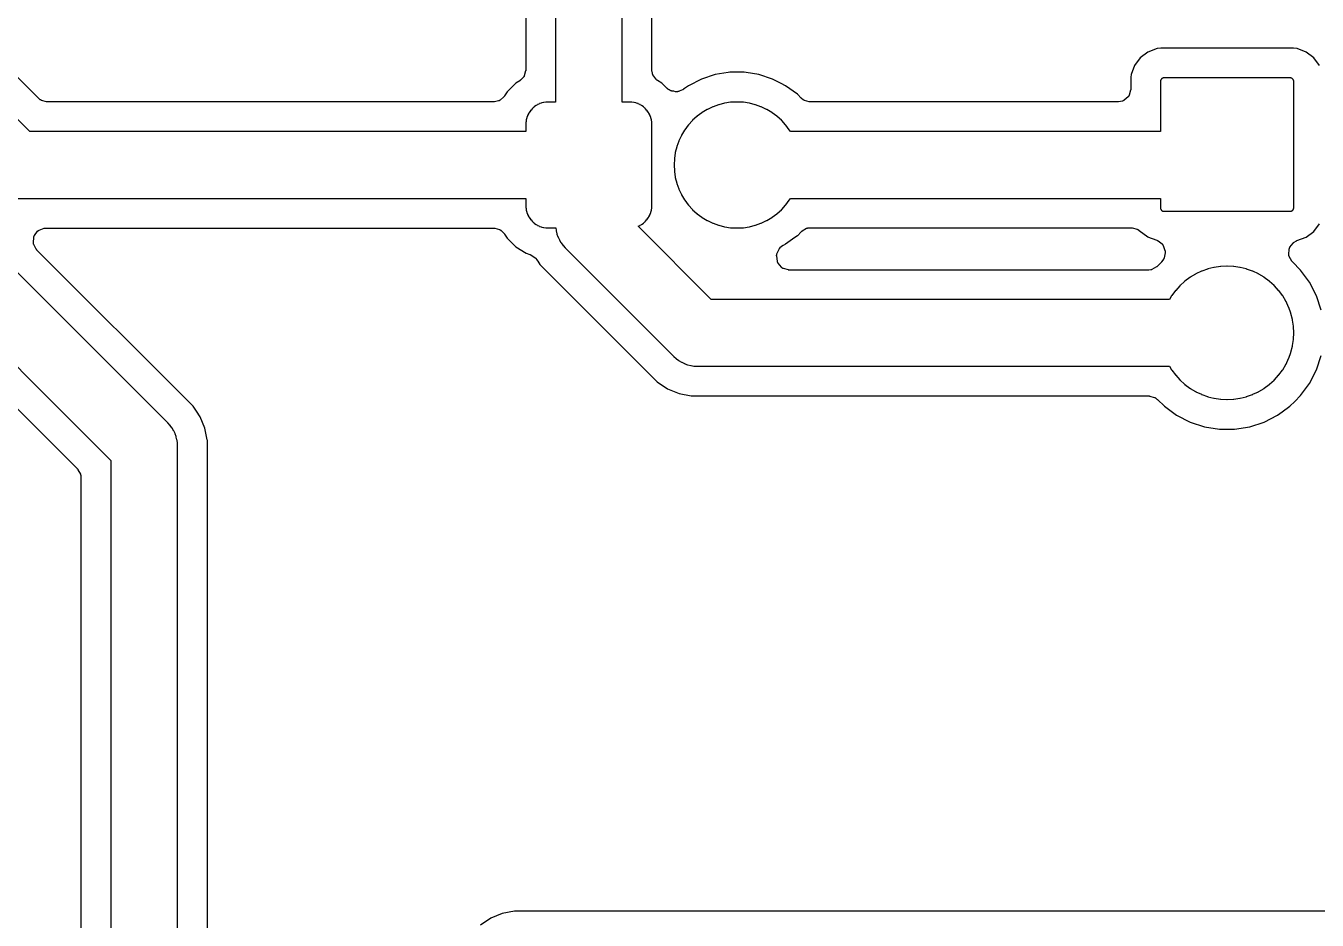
# Model space of a CAD drawing. Header units: metres. Extents: x 60.5 to 129.5, y -129.5 to -80.5.
# Drawn here: x 97.98 to 115.41, y -113.77 to -101.7 of the extents above; entities that cross this region are included whole.
import ezdxf

# ---------------------------------------------------------------- set-up
doc = ezdxf.new("R2010")
doc.units = ezdxf.units.M

msp = doc.modelspace()

# ---------------------------------------------------------------- linework, layer by layer
for points in [[(105.13, -94.42), (105.13, -102.73), (105.03, -102.73), (105.029, -102.73), (105.028, -102.73), (105.003, -102.731), (105.002, -102.731), (105.001, -102.731), (104.999, -102.732), (104.998, -102.732), (104.974, -102.735), (104.973, -102.736), (104.971, -102.736), (104.97, -102.736), (104.969, -102.736), (104.945, -102.742), (104.944, -102.743), (104.943, -102.743), (104.942, -102.743), (104.941, -102.744), (104.917, -102.752), (104.916, -102.752), (104.915, -102.753), (104.914, -102.753), (104.913, -102.754), (104.891, -102.764), (104.89, -102.765), (104.889, -102.765), (104.888, -102.766), (104.886, -102.767), (104.865, -102.779), (104.864, -102.78), (104.863, -102.781), (104.862, -102.781), (104.861, -102.782), (104.842, -102.797), (104.841, -102.797), (104.84, -102.798), (104.839, -102.799), (104.838, -102.8), (104.82, -102.816), (104.819, -102.817), (104.818, -102.818), (104.817, -102.819), (104.816, -102.82), (104.8, -102.838), (104.799, -102.839), (104.798, -102.84), (104.797, -102.841), (104.797, -102.842), (104.782, -102.861), (104.781, -102.862), (104.781, -102.863), (104.78, -102.864), (104.779, -102.865), (104.767, -102.886), (104.766, -102.888), (104.765, -102.889), (104.765, -102.89), (104.764, -102.891), (104.754, -102.913), (104.753, -102.914), (104.753, -102.915), (104.752, -102.916), (104.752, -102.917), (104.744, -102.941), (104.743, -102.942), (104.743, -102.943), (104.743, -102.944), (104.742, -102.945), (104.736, -102.969), (104.736, -102.97), (104.736, -102.971), (104.736, -102.973), (104.735, -102.974), (104.732, -102.998), (104.732, -102.999), (104.731, -103.001), (104.731, -103.002), (104.731, -103.003), (104.73, -103.028), (104.73, -103.029), (104.73, -103.03), (104.73, -103.13), (98.036, -103.13), (96.3, -101.394)], [(104.729, -94.336), (104.729, -102.295), (104.729, -102.296), (104.729, -102.298), (104.729, -102.299), (104.729, -102.3), (104.729, -102.301), (104.729, -102.302), (104.729, -102.303), (104.729, -102.305), (104.728, -102.306), (104.728, -102.307), (104.728, -102.308), (104.727, -102.309), (104.708, -102.376), (104.707, -102.377), (104.707, -102.379), (104.707, -102.38), (104.706, -102.381), (104.706, -102.382), (104.705, -102.383), (104.705, -102.384), (104.704, -102.385), (104.704, -102.386), (104.703, -102.387), (104.702, -102.388), (104.702, -102.389), (104.701, -102.391), (104.7, -102.391), (104.7, -102.392), (104.699, -102.393), (104.698, -102.394), (104.697, -102.395), (104.697, -102.396), (104.696, -102.397), (104.695, -102.398), (104.656, -102.436), (104.655, -102.437), (104.654, -102.438), (104.653, -102.439), (104.652, -102.44), (104.651, -102.44), (104.65, -102.441), (104.649, -102.442), (104.648, -102.443), (104.647, -102.443), (104.593, -102.477), (104.477, -102.593), (104.443, -102.647), (104.443, -102.648), (104.442, -102.649), (104.441, -102.65), (104.441, -102.651), (104.44, -102.652), (104.439, -102.653), (104.438, -102.654), (104.438, -102.654), (104.437, -102.655), (104.436, -102.656), (104.435, -102.657), (104.434, -102.658), (104.382, -102.704), (104.381, -102.705), (104.38, -102.706), (104.379, -102.707), (104.378, -102.708), (104.377, -102.708), (104.376, -102.709), (104.375, -102.71), (104.374, -102.71), (104.373, -102.711), (104.372, -102.711), (104.371, -102.712), (104.37, -102.713), (104.369, -102.713), (104.368, -102.714), (104.367, -102.714), (104.366, -102.714), (104.365, -102.715), (104.363, -102.715), (104.362, -102.715), (104.361, -102.716), (104.36, -102.716), (104.306, -102.728), (104.305, -102.729), (104.304, -102.729), (104.303, -102.729), (104.301, -102.729), (104.3, -102.729), (104.299, -102.729), (104.298, -102.729), (104.296, -102.729), (104.295, -102.729), (98.274, -102.729), (98.273, -102.729), (98.272, -102.729), (98.271, -102.729), (98.27, -102.729), (98.268, -102.729), (98.267, -102.729), (98.266, -102.729), (98.265, -102.729), (98.264, -102.728), (98.263, -102.728), (98.261, -102.728), (98.26, -102.727), (98.193, -102.708), (98.192, -102.707), (98.191, -102.707), (98.19, -102.707), (98.189, -102.706), (98.187, -102.706), (98.186, -102.705), (98.185, -102.705), (98.184, -102.704), (98.183, -102.704), (98.182, -102.703), (98.181, -102.702), (98.18, -102.702), (98.179, -102.701), (98.178, -102.7), (98.177, -102.7), (98.176, -102.699), (98.155, -102.682), (98.154, -102.681), (98.153, -102.68), (98.152, -102.679), (98.151, -102.679), (96.751, -101.279)], [(97.85, -104.03), (104.73, -104.03), (104.73, -104.13), (104.73, -104.131), (104.73, -104.132), (104.731, -104.157), (104.731, -104.158), (104.731, -104.159), (104.732, -104.161), (104.732, -104.162), (104.735, -104.186), (104.736, -104.187), (104.736, -104.189), (104.736, -104.19), (104.736, -104.191), (104.742, -104.215), (104.743, -104.216), (104.743, -104.217), (104.743, -104.218), (104.744, -104.219), (104.752, -104.243), (104.752, -104.244), (104.753, -104.245), (104.753, -104.246), (104.754, -104.247), (104.764, -104.269), (104.765, -104.27), (104.765, -104.271), (104.766, -104.272), (104.767, -104.274), (104.779, -104.295), (104.78, -104.296), (104.781, -104.297), (104.781, -104.298), (104.782, -104.299), (104.797, -104.318), (104.797, -104.319), (104.798, -104.32), (104.799, -104.321), (104.8, -104.322), (104.816, -104.34), (104.817, -104.341), (104.818, -104.342), (104.819, -104.343), (104.82, -104.344), (104.838, -104.36), (104.839, -104.361), (104.84, -104.362), (104.841, -104.363), (104.842, -104.363), (104.861, -104.378), (104.862, -104.379), (104.863, -104.379), (104.864, -104.38), (104.865, -104.381), (104.886, -104.393), (104.888, -104.394), (104.889, -104.395), (104.89, -104.395), (104.891, -104.396), (104.913, -104.406), (104.914, -104.407), (104.915, -104.407), (104.916, -104.408), (104.917, -104.408), (104.941, -104.416), (104.942, -104.417), (104.943, -104.417), (104.944, -104.417), (104.945, -104.418), (104.969, -104.424), (104.97, -104.424), (104.971, -104.424), (104.973, -104.424), (104.974, -104.425), (104.998, -104.428), (104.999, -104.428), (105.001, -104.429), (105.002, -104.429), (105.003, -104.429), (105.028, -104.43), (105.029, -104.43), (105.03, -104.43), (105.133, -104.43), (105.138, -104.465), (105.138, -104.467), (105.138, -104.468), (105.139, -104.469), (105.139, -104.47), (105.149, -104.508), (105.149, -104.51), (105.149, -104.511), (105.15, -104.512), (105.15, -104.513), (105.163, -104.55), (105.164, -104.551), (105.164, -104.552), (105.165, -104.553), (105.165, -104.555), (105.182, -104.59), (105.182, -104.591), (105.183, -104.592), (105.184, -104.593), (105.184, -104.594), (105.204, -104.628), (105.205, -104.629), (105.206, -104.63), (105.206, -104.631), (105.207, -104.632), (105.23, -104.664), (105.231, -104.665), (105.232, -104.666), (105.233, -104.667), (105.234, -104.667), (105.26, -104.697), (105.261, -104.697), (105.262, -104.698), (106.727, -106.163), (106.728, -106.164), (106.728, -106.165), (106.758, -106.191), (106.758, -106.192), (106.759, -106.193), (106.76, -106.194), (106.761, -106.195), (106.793, -106.218), (106.794, -106.219), (106.795, -106.219), (106.796, -106.22), (106.797, -106.221), (106.831, -106.241), (106.832, -106.241), (106.833, -106.242), (106.834, -106.243), (106.835, -106.243), (106.87, -106.26), (106.872, -106.26), (106.873, -106.261), (106.874, -106.261), (106.875, -106.262), (106.912, -106.275), (106.913, -106.275), (106.914, -106.276), (106.915, -106.276), (106.917, -106.276), (106.955, -106.286), (106.956, -106.286), (106.957, -106.287), (106.958, -106.287), (106.96, -106.287), (106.998, -106.293), (107, -106.293), (107.001, -106.293), (107.002, -106.293), (107.003, -106.293), (107.043, -106.295), (107.044, -106.295), (107.045, -106.295), (113.417, -106.295), (113.445, -106.343), (113.446, -106.344), (113.447, -106.345), (113.447, -106.346), (113.448, -106.347), (113.498, -106.414), (113.499, -106.415), (113.499, -106.416), (113.5, -106.417), (113.501, -106.418), (113.557, -106.48), (113.558, -106.481), (113.559, -106.481), (113.559, -106.482), (113.56, -106.483), (113.622, -106.539), (113.623, -106.54), (113.624, -106.541), (113.625, -106.541), (113.626, -106.542), (113.693, -106.592), (113.694, -106.593), (113.695, -106.593), (113.696, -106.594), (113.697, -106.595), (113.769, -106.638), (113.77, -106.638), (113.771, -106.639), (113.772, -106.639), (113.773, -106.64), (113.848, -106.675), (113.849, -106.676), (113.851, -106.676), (113.852, -106.677), (113.853, -106.677), (113.931, -106.705), (113.933, -106.706), (113.934, -106.706), (113.935, -106.707), (113.936, -106.707), (114.017, -106.727), (114.018, -106.727), (114.019, -106.728), (114.021, -106.728), (114.022, -106.728), (114.104, -106.74), (114.106, -106.741), (114.107, -106.741), (114.108, -106.741), (114.109, -106.741), (114.193, -106.745), (114.194, -106.745), (114.195, -106.745), (114.196, -106.745), (114.197, -106.745), (114.281, -106.741), (114.282, -106.741), (114.283, -106.741), (114.284, -106.741), (114.286, -106.74), (114.368, -106.728), (114.369, -106.728), (114.371, -106.728), (114.372, -106.727), (114.373, -106.727), (114.454, -106.707), (114.455, -106.707), (114.456, -106.706), (114.457, -106.706), (114.459, -106.705), (114.537, -106.677), (114.538, -106.677), (114.539, -106.676), (114.541, -106.676), (114.542, -106.675), (114.617, -106.64), (114.618, -106.639), (114.619, -106.639), (114.62, -106.638), (114.621, -106.638), (114.693, -106.595), (114.694, -106.594), (114.695, -106.593), (114.696, -106.593), (114.697, -106.592), (114.764, -106.542), (114.765, -106.541), (114.766, -106.541), (114.767, -106.54), (114.768, -106.539), (114.83, -106.483), (114.831, -106.482), (114.831, -106.481), (114.832, -106.481), (114.833, -106.48), (114.889, -106.418), (114.89, -106.417), (114.891, -106.416), (114.891, -106.415), (114.892, -106.414), (114.942, -106.347), (114.943, -106.346), (114.943, -106.345), (114.944, -106.344), (114.945, -106.343), (114.988, -106.271), (114.988, -106.27), (114.989, -106.269), (114.989, -106.268), (114.99, -106.267), (115.025, -106.192), (115.026, -106.191), (115.026, -106.189), (115.027, -106.188), (115.027, -106.187), (115.055, -106.109), (115.056, -106.107), (115.056, -106.106), (115.057, -106.105), (115.057, -106.104), (115.077, -106.023), (115.077, -106.022), (115.078, -106.021), (115.078, -106.019), (115.078, -106.018), (115.09, -105.936), (115.091, -105.934), (115.091, -105.933), (115.091, -105.932), (115.091, -105.931), (115.095, -105.847), (115.095, -105.846), (115.095, -105.845), (115.095, -105.844), (115.095, -105.843), (115.091, -105.759), (115.091, -105.758), (115.091, -105.757), (115.091, -105.756), (115.09, -105.754), (115.078, -105.672), (115.078, -105.671), (115.078, -105.669), (115.077, -105.668), (115.077, -105.667), (115.057, -105.586), (115.057, -105.585), (115.056, -105.584), (115.056, -105.583), (115.055, -105.581), (115.027, -105.503), (115.027, -105.502), (115.026, -105.501), (115.026, -105.499), (115.025, -105.498), (114.99, -105.423), (114.989, -105.422), (114.989, -105.421), (114.988, -105.42), (114.988, -105.419), (114.945, -105.347), (114.944, -105.346), (114.943, -105.345), (114.943, -105.344), (114.942, -105.343), (114.892, -105.276), (114.891, -105.275), (114.891, -105.274), (114.89, -105.273), (114.889, -105.272), (114.833, -105.21), (114.832, -105.209), (114.831, -105.209), (114.831, -105.208), (114.83, -105.207), (114.768, -105.151), (114.767, -105.15), (114.766, -105.149), (114.765, -105.149), (114.764, -105.148), (114.697, -105.098), (114.696, -105.097), (114.695, -105.097), (114.694, -105.096), (114.693, -105.095), (114.621, -105.052), (114.62, -105.052), (114.619, -105.051), (114.618, -105.051), (114.617, -105.05), (114.542, -105.015), (114.541, -105.014), (114.539, -105.014), (114.538, -105.013), (114.537, -105.013), (114.459, -104.985), (114.457, -104.984), (114.456, -104.984), (114.455, -104.983), (114.454, -104.983), (114.373, -104.963), (114.372, -104.963), (114.371, -104.962), (114.369, -104.962), (114.368, -104.962), (114.286, -104.95), (114.284, -104.949), (114.283, -104.949), (114.282, -104.949), (114.281, -104.949), (114.197, -104.945), (114.196, -104.945), (114.195, -104.945), (114.194, -104.945), (114.193, -104.945), (114.109, -104.949), (114.108, -104.949), (114.107, -104.949), (114.106, -104.949), (114.104, -104.95), (114.022, -104.962), (114.021, -104.962), (114.019, -104.962), (114.018, -104.963), (114.017, -104.963), (113.936, -104.983), (113.935, -104.983), (113.934, -104.984), (113.933, -104.984), (113.931, -104.985), (113.853, -105.013), (113.852, -105.013), (113.851, -105.014), (113.849, -105.014), (113.848, -105.015), (113.773, -105.05), (113.772, -105.051), (113.771, -105.051), (113.77, -105.052), (113.769, -105.052), (113.697, -105.095), (113.696, -105.096), (113.695, -105.097), (113.694, -105.097), (113.693, -105.098), (113.626, -105.148), (113.625, -105.149), (113.624, -105.149), (113.623, -105.15), (113.622, -105.151), (113.56, -105.207), (113.559, -105.208), (113.559, -105.209), (113.558, -105.209), (113.557, -105.21), (113.501, -105.272), (113.5, -105.273), (113.499, -105.274), (113.499, -105.275), (113.498, -105.276), (113.448, -105.343), (113.447, -105.344), (113.447, -105.345), (113.446, -105.346), (113.445, -105.347), (113.417, -105.395), (107.231, -105.395), (106.244, -104.407), (106.245, -104.407), (106.246, -104.407), (106.247, -104.406), (106.269, -104.396), (106.27, -104.395), (106.271, -104.395), (106.272, -104.394), (106.274, -104.393), (106.295, -104.381), (106.296, -104.38), (106.297, -104.379), (106.298, -104.379), (106.299, -104.378), (106.318, -104.363), (106.319, -104.363), (106.32, -104.362), (106.321, -104.361), (106.322, -104.36), (106.34, -104.344), (106.341, -104.343), (106.342, -104.342), (106.343, -104.341), (106.344, -104.34), (106.36, -104.322), (106.361, -104.321), (106.362, -104.32), (106.363, -104.319), (106.363, -104.318), (106.378, -104.299), (106.379, -104.298), (106.379, -104.297), (106.38, -104.296), (106.381, -104.295), (106.393, -104.274), (106.394, -104.272), (106.395, -104.271), (106.395, -104.27), (106.396, -104.269), (106.406, -104.247), (106.407, -104.246), (106.407, -104.245), (106.408, -104.244), (106.408, -104.243), (106.416, -104.219), (106.417, -104.218), (106.417, -104.217), (106.417, -104.216), (106.418, -104.215), (106.424, -104.191), (106.424, -104.19), (106.424, -104.189), (106.424, -104.187), (106.425, -104.186), (106.428, -104.162), (106.428, -104.161), (106.429, -104.159), (106.429, -104.158), (106.429, -104.157), (106.43, -104.132), (106.43, -104.131), (106.43, -104.13), (106.43, -103.03), (106.43, -103.029), (106.43, -103.028), (106.429, -103.003), (106.429, -103.002), (106.429, -103.001), (106.428, -102.999), (106.428, -102.998), (106.425, -102.974), (106.424, -102.973), (106.424, -102.971), (106.424, -102.97), (106.424, -102.969), (106.418, -102.945), (106.417, -102.944), (106.417, -102.943), (106.417, -102.942), (106.416, -102.941), (106.408, -102.917), (106.408, -102.916), (106.407, -102.915), (106.407, -102.914), (106.406, -102.913), (106.396, -102.891), (106.395, -102.89), (106.395, -102.889), (106.394, -102.888), (106.393, -102.886), (106.381, -102.865), (106.38, -102.864), (106.379, -102.863), (106.379, -102.862), (106.378, -102.861), (106.363, -102.842), (106.363, -102.841), (106.362, -102.84), (106.361, -102.839), (106.36, -102.838), (106.344, -102.82), (106.343, -102.819), (106.342, -102.818), (106.341, -102.817), (106.34, -102.816), (106.322, -102.8), (106.321, -102.799), (106.32, -102.798), (106.319, -102.797), (106.318, -102.797), (106.299, -102.782), (106.298, -102.781), (106.297, -102.781), (106.296, -102.78), (106.295, -102.779), (106.274, -102.767), (106.272, -102.766), (106.271, -102.765), (106.27, -102.765), (106.269, -102.764), (106.247, -102.754), (106.246, -102.753), (106.245, -102.753), (106.244, -102.752), (106.243, -102.752), (106.219, -102.744), (106.218, -102.743), (106.217, -102.743), (106.216, -102.743), (106.215, -102.742), (106.191, -102.736), (106.19, -102.736), (106.189, -102.736), (106.187, -102.736), (106.186, -102.735), (106.162, -102.732), (106.161, -102.732), (106.159, -102.731), (106.158, -102.731), (106.157, -102.731), (106.132, -102.73), (106.131, -102.73), (106.13, -102.73), (106.03, -102.73), (106.03, -94.606)], [(115.444, -102.237), (115.367, -102.133), (115.263, -102.056), (115.141, -102.01), (115.09, -102.005), (113.3, -102.005), (113.249, -102.01), (113.127, -102.056), (113.023, -102.133), (112.946, -102.237), (112.9, -102.359), (112.896, -102.397), (112.894, -102.41), (112.894, -102.556), (112.894, -102.557), (112.894, -102.558), (112.894, -102.559), (112.894, -102.56), (112.894, -102.561), (112.894, -102.563), (112.894, -102.564), (112.894, -102.565), (112.893, -102.566), (112.893, -102.567), (112.893, -102.568), (112.892, -102.57), (112.873, -102.637), (112.872, -102.638), (112.872, -102.639), (112.872, -102.64), (112.871, -102.641), (112.871, -102.642), (112.87, -102.644), (112.87, -102.645), (112.869, -102.646), (112.868, -102.647), (112.868, -102.648), (112.867, -102.649), (112.867, -102.65), (112.866, -102.651), (112.865, -102.652), (112.864, -102.653), (112.864, -102.654), (112.863, -102.655), (112.862, -102.656), (112.861, -102.657), (112.86, -102.658), (112.859, -102.659), (112.858, -102.66), (112.858, -102.66), (112.805, -102.706), (112.804, -102.707), (112.803, -102.708), (112.802, -102.708), (112.801, -102.709), (112.8, -102.71), (112.799, -102.711), (112.798, -102.711), (112.797, -102.712), (112.796, -102.712), (112.794, -102.713), (112.793, -102.714), (112.792, -102.714), (112.791, -102.715), (112.79, -102.715), (112.789, -102.715), (112.787, -102.716), (112.786, -102.716), (112.785, -102.717), (112.784, -102.717), (112.783, -102.717), (112.731, -102.728), (112.73, -102.729), (112.729, -102.729), (112.728, -102.729), (112.726, -102.729), (112.725, -102.729), (112.724, -102.729), (112.723, -102.729), (112.722, -102.729), (112.72, -102.729), (108.57, -102.729), (108.569, -102.729), (108.568, -102.729), (108.566, -102.729), (108.565, -102.729), (108.564, -102.729), (108.563, -102.729), (108.562, -102.729), (108.561, -102.729), (108.559, -102.728), (108.558, -102.728), (108.557, -102.728), (108.556, -102.727), (108.489, -102.708), (108.488, -102.707), (108.487, -102.707), (108.485, -102.707), (108.484, -102.706), (108.483, -102.706), (108.482, -102.705), (108.481, -102.705), (108.48, -102.704), (108.479, -102.704), (108.478, -102.703), (108.477, -102.702), (108.476, -102.702), (108.475, -102.701), (108.474, -102.7), (108.473, -102.7), (108.472, -102.699), (108.451, -102.682), (108.45, -102.681), (108.449, -102.68), (108.448, -102.679), (108.447, -102.679), (108.395, -102.626), (108.235, -102.51), (108.175, -102.48), (108.06, -102.421), (107.873, -102.36), (107.702, -102.333), (107.678, -102.329), (107.482, -102.329), (107.461, -102.333), (107.287, -102.36), (107.1, -102.421), (106.925, -102.51), (106.857, -102.559), (106.857, -102.56), (106.856, -102.561), (106.855, -102.561), (106.853, -102.562), (106.852, -102.562), (106.851, -102.563), (106.85, -102.564), (106.849, -102.564), (106.848, -102.565), (106.847, -102.565), (106.846, -102.565), (106.845, -102.566), (106.821, -102.574), (106.798, -102.586), (106.797, -102.586), (106.796, -102.587), (106.795, -102.587), (106.794, -102.587), (106.793, -102.588), (106.791, -102.588), (106.79, -102.589), (106.789, -102.589), (106.788, -102.589), (106.787, -102.59), (106.785, -102.59), (106.784, -102.59), (106.783, -102.59), (106.782, -102.59), (106.781, -102.59), (106.779, -102.591), (106.778, -102.591), (106.777, -102.591), (106.776, -102.591), (106.775, -102.591), (106.774, -102.591), (106.773, -102.591), (106.772, -102.591), (106.771, -102.592), (106.769, -102.592), (106.768, -102.592), (106.767, -102.592), (106.766, -102.592), (106.765, -102.592), (106.763, -102.592), (106.762, -102.592), (106.761, -102.592), (106.76, -102.592), (106.758, -102.592), (106.757, -102.592), (106.756, -102.592), (106.755, -102.592), (106.753, -102.591), (106.752, -102.591), (106.751, -102.591), (106.726, -102.585), (106.701, -102.582), (106.7, -102.582), (106.699, -102.582), (106.697, -102.582), (106.696, -102.582), (106.695, -102.581), (106.694, -102.581), (106.693, -102.581), (106.691, -102.58), (106.69, -102.58), (106.689, -102.579), (106.688, -102.579), (106.687, -102.578), (106.686, -102.578), (106.684, -102.577), (106.683, -102.577), (106.682, -102.576), (106.681, -102.576), (106.68, -102.575), (106.679, -102.574), (106.679, -102.574), (106.678, -102.574), (106.677, -102.573), (106.676, -102.573), (106.675, -102.572), (106.674, -102.572), (106.672, -102.571), (106.671, -102.571), (106.67, -102.57), (106.669, -102.57), (106.668, -102.569), (106.667, -102.568), (106.666, -102.568), (106.648, -102.556), (106.647, -102.555), (106.646, -102.554), (106.645, -102.553), (106.64, -102.549), (106.639, -102.548), (106.638, -102.548), (106.637, -102.547), (106.637, -102.546), (106.567, -102.477), (106.506, -102.439), (106.505, -102.438), (106.504, -102.438), (106.503, -102.437), (106.502, -102.436), (106.501, -102.435), (106.494, -102.43), (106.493, -102.429), (106.493, -102.428), (106.492, -102.428), (106.491, -102.427), (106.49, -102.426), (106.489, -102.425), (106.488, -102.424), (106.488, -102.423), (106.487, -102.422), (106.486, -102.421), (106.485, -102.42), (106.485, -102.419), (106.471, -102.4), (106.456, -102.382), (106.455, -102.381), (106.454, -102.38), (106.453, -102.379), (106.452, -102.378), (106.452, -102.377), (106.451, -102.376), (106.45, -102.375), (106.45, -102.374), (106.449, -102.373), (106.449, -102.372), (106.448, -102.371), (106.447, -102.37), (106.447, -102.369), (106.446, -102.368), (106.446, -102.367), (106.446, -102.366), (106.445, -102.365), (106.445, -102.363), (106.445, -102.362), (106.444, -102.361), (106.444, -102.36), (106.444, -102.359), (106.443, -102.359), (106.443, -102.357), (106.442, -102.356), (106.442, -102.355), (106.441, -102.354), (106.441, -102.353), (106.44, -102.352), (106.44, -102.351), (106.439, -102.35), (106.439, -102.348), (106.438, -102.347), (106.438, -102.346), (106.438, -102.345), (106.438, -102.344), (106.437, -102.342), (106.437, -102.341), (106.437, -102.34), (106.437, -102.339), (106.437, -102.337), (106.437, -102.336), (106.437, -102.335), (106.436, -102.327), (106.432, -102.306), (106.431, -102.305), (106.431, -102.304), (106.431, -102.303), (106.431, -102.301), (106.431, -102.3), (106.431, -102.299), (106.431, -102.298), (106.431, -102.296), (106.431, -102.295), (106.431, -94.844)], [(100.03, -116.981), (100.03, -107.38), (100.03, -107.378), (100.03, -107.377), (100.028, -107.338), (100.028, -107.337), (100.028, -107.335), (100.028, -107.334), (100.028, -107.333), (100.022, -107.294), (100.022, -107.293), (100.022, -107.292), (100.021, -107.29), (100.021, -107.289), (100.011, -107.251), (100.011, -107.25), (100.011, -107.249), (100.01, -107.248), (100.01, -107.246), (99.997, -107.21), (99.996, -107.208), (99.996, -107.207), (99.995, -107.206), (99.995, -107.205), (99.978, -107.169), (99.978, -107.168), (99.977, -107.167), (99.976, -107.166), (99.976, -107.165), (99.956, -107.131), (99.955, -107.13), (99.954, -107.129), (99.954, -107.128), (99.953, -107.127), (99.93, -107.096), (99.929, -107.095), (99.928, -107.094), (99.927, -107.093), (99.926, -107.092), (99.9, -107.063), (99.899, -107.062), (99.898, -107.061), (95.03, -102.193)], [(108.3, -104.03), (113.295, -104.03), (113.295, -104.155), (113.295, -104.156), (113.295, -104.157), (113.295, -104.159), (113.295, -104.16), (113.295, -104.161), (113.296, -104.162), (113.296, -104.164), (113.296, -104.165), (113.296, -104.166), (113.296, -104.167), (113.297, -104.168), (113.297, -104.17), (113.298, -104.171), (113.298, -104.172), (113.298, -104.173), (113.299, -104.174), (113.299, -104.175), (113.3, -104.176), (113.3, -104.177), (113.301, -104.179), (113.301, -104.18), (113.302, -104.181), (113.303, -104.182), (113.303, -104.183), (113.304, -104.184), (113.305, -104.185), (113.306, -104.186), (113.306, -104.187), (113.307, -104.188), (113.308, -104.189), (113.309, -104.189), (113.31, -104.19), (113.311, -104.191), (113.311, -104.192), (113.312, -104.193), (113.313, -104.194), (113.314, -104.194), (113.315, -104.195), (113.316, -104.196), (113.317, -104.197), (113.318, -104.197), (113.319, -104.198), (113.32, -104.199), (113.321, -104.199), (113.323, -104.2), (113.324, -104.2), (113.325, -104.201), (113.326, -104.201), (113.327, -104.202), (113.328, -104.202), (113.329, -104.202), (113.33, -104.203), (113.332, -104.203), (113.333, -104.204), (113.334, -104.204), (113.335, -104.204), (113.336, -104.204), (113.338, -104.204), (113.339, -104.205), (113.34, -104.205), (113.341, -104.205), (113.343, -104.205), (113.344, -104.205), (113.345, -104.205), (115.045, -104.205), (115.046, -104.205), (115.047, -104.205), (115.049, -104.205), (115.05, -104.205), (115.051, -104.205), (115.052, -104.204), (115.054, -104.204), (115.055, -104.204), (115.056, -104.204), (115.057, -104.204), (115.058, -104.203), (115.06, -104.203), (115.061, -104.202), (115.062, -104.202), (115.063, -104.202), (115.064, -104.201), (115.065, -104.201), (115.066, -104.2), (115.067, -104.2), (115.069, -104.199), (115.07, -104.199), (115.071, -104.198), (115.072, -104.197), (115.073, -104.197), (115.074, -104.196), (115.075, -104.195), (115.076, -104.194), (115.077, -104.194), (115.078, -104.193), (115.079, -104.192), (115.079, -104.191), (115.08, -104.19), (115.081, -104.189), (115.082, -104.189), (115.083, -104.188), (115.084, -104.187), (115.084, -104.186), (115.085, -104.185), (115.086, -104.184), (115.087, -104.183), (115.087, -104.182), (115.088, -104.181), (115.089, -104.18), (115.089, -104.179), (115.09, -104.177), (115.09, -104.176), (115.091, -104.175), (115.091, -104.174), (115.092, -104.173), (115.092, -104.172), (115.092, -104.171), (115.093, -104.17), (115.093, -104.168), (115.094, -104.167), (115.094, -104.166), (115.094, -104.165), (115.094, -104.164), (115.094, -104.162), (115.095, -104.161), (115.095, -104.16), (115.095, -104.159), (115.095, -104.157), (115.095, -104.156), (115.095, -104.155), (115.095, -102.455), (115.095, -102.454), (115.095, -102.453), (115.095, -102.451), (115.095, -102.45), (115.095, -102.449), (115.094, -102.448), (115.094, -102.446), (115.094, -102.445), (115.094, -102.444), (115.094, -102.443), (115.093, -102.442), (115.093, -102.44), (115.092, -102.439), (115.092, -102.438), (115.092, -102.437), (115.091, -102.436), (115.091, -102.435), (115.09, -102.434), (115.09, -102.433), (115.089, -102.431), (115.089, -102.43), (115.088, -102.429), (115.087, -102.428), (115.087, -102.427), (115.086, -102.426), (115.085, -102.425), (115.084, -102.424), (115.084, -102.423), (115.083, -102.422), (115.082, -102.421), (115.081, -102.421), (115.08, -102.42), (115.079, -102.419), (115.079, -102.418), (115.078, -102.417), (115.077, -102.416), (115.076, -102.416), (115.075, -102.415), (115.074, -102.414), (115.073, -102.413), (115.072, -102.413), (115.071, -102.412), (115.07, -102.411), (115.069, -102.411), (115.067, -102.41), (115.066, -102.41), (115.065, -102.409), (115.064, -102.409), (115.063, -102.408), (115.062, -102.408), (115.061, -102.408), (115.06, -102.407), (115.058, -102.407), (115.057, -102.406), (115.056, -102.406), (115.055, -102.406), (115.054, -102.406), (115.052, -102.406), (115.051, -102.405), (115.05, -102.405), (115.049, -102.405), (115.047, -102.405), (115.046, -102.405), (115.045, -102.405), (113.345, -102.405), (113.344, -102.405), (113.343, -102.405), (113.341, -102.405), (113.34, -102.405), (113.339, -102.405), (113.338, -102.406), (113.336, -102.406), (113.335, -102.406), (113.334, -102.406), (113.333, -102.406), (113.332, -102.407), (113.33, -102.407), (113.329, -102.408), (113.328, -102.408), (113.327, -102.408), (113.326, -102.409), (113.325, -102.409), (113.324, -102.41), (113.323, -102.41), (113.321, -102.411), (113.32, -102.411), (113.319, -102.412), (113.318, -102.413), (113.317, -102.413), (113.316, -102.414), (113.315, -102.415), (113.314, -102.416), (113.313, -102.416), (113.312, -102.417), (113.311, -102.418), (113.311, -102.419), (113.31, -102.42), (113.309, -102.421), (113.308, -102.421), (113.307, -102.422), (113.306, -102.423), (113.306, -102.424), (113.305, -102.425), (113.304, -102.426), (113.303, -102.427), (113.303, -102.428), (113.302, -102.429), (113.301, -102.43), (113.301, -102.431), (113.3, -102.433), (113.3, -102.434), (113.299, -102.435), (113.299, -102.436), (113.298, -102.437), (113.298, -102.438), (113.298, -102.439), (113.297, -102.44), (113.297, -102.442), (113.296, -102.443), (113.296, -102.444), (113.296, -102.445), (113.296, -102.446), (113.296, -102.448), (113.295, -102.449), (113.295, -102.45), (113.295, -102.451), (113.295, -102.453), (113.295, -102.454), (113.295, -102.455), (113.295, -103.13), (108.3, -103.13), (108.288, -103.11), (108.287, -103.109), (108.287, -103.108), (108.286, -103.107), (108.285, -103.106), (108.239, -103.043), (108.238, -103.042), (108.237, -103.041), (108.236, -103.04), (108.235, -103.039), (108.183, -102.981), (108.182, -102.98), (108.181, -102.979), (108.18, -102.978), (108.179, -102.977), (108.121, -102.925), (108.12, -102.924), (108.119, -102.923), (108.118, -102.922), (108.117, -102.921), (108.054, -102.875), (108.053, -102.874), (108.052, -102.873), (108.051, -102.873), (108.05, -102.872), (107.983, -102.832), (107.982, -102.831), (107.981, -102.83), (107.98, -102.83), (107.978, -102.829), (107.908, -102.796), (107.906, -102.795), (107.905, -102.795), (107.904, -102.794), (107.903, -102.794), (107.829, -102.767), (107.828, -102.767), (107.827, -102.767), (107.826, -102.766), (107.824, -102.766), (107.748, -102.747), (107.747, -102.747), (107.746, -102.746), (107.745, -102.746), (107.743, -102.746), (107.666, -102.734), (107.665, -102.734), (107.663, -102.734), (107.662, -102.734), (107.661, -102.734), (107.582, -102.73), (107.581, -102.73), (107.58, -102.73), (107.579, -102.73), (107.578, -102.73), (107.499, -102.734), (107.498, -102.734), (107.497, -102.734), (107.495, -102.734), (107.494, -102.734), (107.417, -102.746), (107.415, -102.746), (107.414, -102.746), (107.413, -102.747), (107.412, -102.747), (107.336, -102.766), (107.334, -102.766), (107.333, -102.767), (107.332, -102.767), (107.331, -102.767), (107.257, -102.794), (107.256, -102.794), (107.255, -102.795), (107.254, -102.795), (107.252, -102.796), (107.182, -102.829), (107.18, -102.83), (107.179, -102.83), (107.178, -102.831), (107.177, -102.832), (107.11, -102.872), (107.109, -102.873), (107.108, -102.873), (107.107, -102.874), (107.106, -102.875), (107.043, -102.921), (107.042, -102.922), (107.041, -102.923), (107.04, -102.924), (107.039, -102.925), (106.981, -102.977), (106.98, -102.978), (106.979, -102.979), (106.978, -102.98), (106.977, -102.981), (106.925, -103.039), (106.924, -103.04), (106.923, -103.041), (106.922, -103.042), (106.921, -103.043), (106.875, -103.106), (106.874, -103.107), (106.873, -103.108), (106.873, -103.109), (106.872, -103.11), (106.832, -103.177), (106.831, -103.178), (106.83, -103.179), (106.83, -103.18), (106.829, -103.182), (106.796, -103.252), (106.795, -103.254), (106.795, -103.255), (106.794, -103.256), (106.794, -103.257), (106.767, -103.331), (106.767, -103.332), (106.767, -103.333), (106.766, -103.334), (106.766, -103.336), (106.747, -103.412), (106.747, -103.413), (106.746, -103.414), (106.746, -103.415), (106.746, -103.417), (106.734, -103.494), (106.734, -103.495), (106.734, -103.497), (106.734, -103.498), (106.734, -103.499), (106.73, -103.578), (106.73, -103.579), (106.73, -103.58), (106.73, -103.581), (106.73, -103.582), (106.734, -103.661), (106.734, -103.662), (106.734, -103.663), (106.734, -103.665), (106.734, -103.666), (106.746, -103.743), (106.746, -103.745), (106.746, -103.746), (106.747, -103.747), (106.747, -103.748), (106.766, -103.824), (106.766, -103.826), (106.767, -103.827), (106.767, -103.828), (106.767, -103.829), (106.794, -103.903), (106.794, -103.904), (106.795, -103.905), (106.795, -103.906), (106.796, -103.908), (106.829, -103.978), (106.83, -103.98), (106.83, -103.981), (106.831, -103.982), (106.832, -103.983), (106.872, -104.05), (106.873, -104.051), (106.873, -104.052), (106.874, -104.053), (106.875, -104.054), (106.921, -104.117), (106.922, -104.118), (106.923, -104.119), (106.924, -104.12), (106.925, -104.121), (106.977, -104.179), (106.978, -104.18), (106.979, -104.181), (106.98, -104.182), (106.981, -104.183), (107.039, -104.235), (107.04, -104.236), (107.041, -104.237), (107.042, -104.238), (107.043, -104.239), (107.106, -104.285), (107.107, -104.286), (107.108, -104.287), (107.109, -104.287), (107.11, -104.288), (107.177, -104.328), (107.178, -104.329), (107.179, -104.33), (107.18, -104.33), (107.182, -104.331), (107.252, -104.364), (107.254, -104.365), (107.255, -104.365), (107.256, -104.366), (107.257, -104.366), (107.331, -104.393), (107.332, -104.393), (107.333, -104.393), (107.334, -104.394), (107.336, -104.394), (107.412, -104.413), (107.413, -104.413), (107.414, -104.414), (107.415, -104.414), (107.417, -104.414), (107.494, -104.426), (107.495, -104.426), (107.497, -104.426), (107.498, -104.426), (107.499, -104.426), (107.578, -104.43), (107.579, -104.43), (107.58, -104.43), (107.581, -104.43), (107.582, -104.43), (107.661, -104.426), (107.662, -104.426), (107.663, -104.426), (107.665, -104.426), (107.666, -104.426), (107.743, -104.414), (107.745, -104.414), (107.746, -104.414), (107.747, -104.413), (107.748, -104.413), (107.824, -104.394), (107.826, -104.394), (107.827, -104.393), (107.828, -104.393), (107.829, -104.393), (107.903, -104.366), (107.904, -104.366), (107.905, -104.365), (107.906, -104.365), (107.908, -104.364), (107.978, -104.331), (107.98, -104.33), (107.981, -104.33), (107.982, -104.329), (107.983, -104.328), (108.05, -104.288), (108.051, -104.287), (108.052, -104.287), (108.053, -104.286), (108.054, -104.285), (108.117, -104.239), (108.118, -104.238), (108.119, -104.237), (108.12, -104.236), (108.121, -104.235), (108.179, -104.183), (108.18, -104.182), (108.181, -104.181), (108.182, -104.18), (108.183, -104.179), (108.235, -104.121), (108.236, -104.12), (108.237, -104.119), (108.238, -104.118), (108.239, -104.117), (108.285, -104.054), (108.286, -104.053), (108.287, -104.052), (108.287, -104.051), (108.288, -104.05), (108.3, -104.03)], [(94.262, -102.698), (99.13, -107.566), (99.13, -116.981)], [(98.729, -116.737), (98.729, -107.804), (98.729, -107.803), (98.729, -107.801), (98.729, -107.8), (98.729, -107.799), (98.726, -107.772), (98.726, -107.771), (98.726, -107.77), (98.726, -107.769), (98.726, -107.767), (98.725, -107.766), (98.725, -107.765), (98.725, -107.764), (98.724, -107.763), (98.724, -107.761), (98.724, -107.76), (98.723, -107.759), (98.723, -107.758), (98.722, -107.757), (98.722, -107.756), (98.721, -107.755), (98.721, -107.754), (98.687, -107.692), (98.686, -107.691), (98.686, -107.69), (98.685, -107.689), (98.685, -107.688), (98.684, -107.687), (98.683, -107.686), (98.682, -107.685), (98.682, -107.684), (98.681, -107.683), (98.68, -107.683), (98.679, -107.682), (98.679, -107.681), (93.958, -102.96)], [(115.463, -105.54), (115.4, -105.346), (115.307, -105.163), (115.187, -104.998), (115.076, -104.887), (115.075, -104.886), (115.075, -104.885), (115.074, -104.884), (115.073, -104.884), (115.072, -104.883), (115.072, -104.882), (115.071, -104.881), (115.07, -104.88), (115.07, -104.879), (115.069, -104.878), (115.068, -104.877), (115.068, -104.876), (115.034, -104.814), (115.034, -104.813), (115.033, -104.812), (115.033, -104.811), (115.032, -104.81), (115.032, -104.809), (115.031, -104.808), (115.031, -104.806), (115.03, -104.805), (115.03, -104.804), (115.03, -104.803), (115.029, -104.802), (115.029, -104.8), (115.029, -104.799), (115.029, -104.798), (115.028, -104.797), (115.028, -104.795), (115.028, -104.794), (115.028, -104.793), (115.028, -104.792), (115.028, -104.791), (115.028, -104.789), (115.028, -104.788), (115.028, -104.787), (115.033, -104.717), (115.033, -104.716), (115.033, -104.715), (115.034, -104.713), (115.034, -104.712), (115.034, -104.711), (115.034, -104.71), (115.035, -104.709), (115.035, -104.707), (115.035, -104.706), (115.036, -104.705), (115.036, -104.704), (115.036, -104.703), (115.037, -104.701), (115.037, -104.7), (115.038, -104.699), (115.038, -104.698), (115.039, -104.697), (115.04, -104.696), (115.04, -104.695), (115.041, -104.694), (115.042, -104.693), (115.042, -104.692), (115.043, -104.691), (115.085, -104.635), (115.086, -104.634), (115.086, -104.633), (115.087, -104.632), (115.088, -104.631), (115.089, -104.63), (115.09, -104.629), (115.091, -104.628), (115.092, -104.627), (115.093, -104.627), (115.094, -104.626), (115.095, -104.625), (115.096, -104.624), (115.097, -104.623), (115.098, -104.623), (115.099, -104.622), (115.1, -104.621), (115.101, -104.621), (115.132, -104.604), (115.133, -104.603), (115.134, -104.603), (115.135, -104.602), (115.136, -104.602), (115.137, -104.601), (115.138, -104.601), (115.263, -104.554), (115.367, -104.477), (115.444, -104.373)], [(100.431, -116.737), (100.431, -107.296), (100.429, -107.288), (100.398, -107.131), (100.334, -106.977), (100.284, -106.903), (100.241, -106.837), (98.131, -104.728), (98.13, -104.727), (98.129, -104.726), (98.128, -104.725), (98.128, -104.724), (98.127, -104.723), (98.126, -104.722), (98.125, -104.721), (98.125, -104.72), (98.124, -104.719), (98.123, -104.718), (98.123, -104.717), (98.122, -104.716), (98.089, -104.655), (98.088, -104.654), (98.088, -104.653), (98.087, -104.651), (98.087, -104.65), (98.086, -104.649), (98.086, -104.648), (98.085, -104.647), (98.085, -104.646), (98.085, -104.644), (98.084, -104.643), (98.084, -104.642), (98.084, -104.641), (98.083, -104.64), (98.083, -104.638), (98.083, -104.637), (98.083, -104.636), (98.083, -104.635), (98.083, -104.633), (98.083, -104.632), (98.083, -104.631), (98.083, -104.63), (98.083, -104.629), (98.083, -104.627), (98.088, -104.558), (98.088, -104.556), (98.088, -104.555), (98.088, -104.554), (98.088, -104.553), (98.089, -104.551), (98.089, -104.55), (98.089, -104.549), (98.089, -104.548), (98.09, -104.547), (98.09, -104.545), (98.091, -104.544), (98.091, -104.543), (98.091, -104.542), (98.092, -104.541), (98.093, -104.54), (98.093, -104.539), (98.094, -104.537), (98.094, -104.536), (98.095, -104.535), (98.096, -104.534), (98.096, -104.533), (98.097, -104.532), (98.098, -104.531), (98.14, -104.475), (98.14, -104.474), (98.141, -104.473), (98.142, -104.472), (98.143, -104.471), (98.144, -104.471), (98.144, -104.47), (98.145, -104.469), (98.146, -104.468), (98.147, -104.467), (98.148, -104.466), (98.149, -104.466), (98.15, -104.465), (98.151, -104.464), (98.152, -104.463), (98.153, -104.463), (98.154, -104.462), (98.155, -104.461), (98.156, -104.461), (98.158, -104.46), (98.159, -104.46), (98.16, -104.459), (98.161, -104.459), (98.162, -104.458), (98.228, -104.434), (98.229, -104.434), (98.23, -104.433), (98.231, -104.433), (98.232, -104.432), (98.233, -104.432), (98.235, -104.432), (98.236, -104.432), (98.237, -104.431), (98.238, -104.431), (98.24, -104.431), (98.241, -104.431), (98.242, -104.431), (98.243, -104.431), (98.252, -104.431), (98.254, -104.431), (104.295, -104.431), (104.296, -104.431), (104.298, -104.431), (104.299, -104.431), (104.3, -104.431), (104.301, -104.431), (104.302, -104.431), (104.303, -104.431), (104.305, -104.431), (104.306, -104.432), (104.307, -104.432), (104.308, -104.432), (104.309, -104.433), (104.376, -104.452), (104.377, -104.453), (104.379, -104.453), (104.38, -104.453), (104.381, -104.454), (104.382, -104.454), (104.383, -104.455), (104.384, -104.455), (104.385, -104.456), (104.386, -104.456), (104.387, -104.457), (104.388, -104.458), (104.389, -104.458), (104.391, -104.459), (104.391, -104.46), (104.392, -104.46), (104.393, -104.461), (104.394, -104.462), (104.395, -104.463), (104.396, -104.463), (104.397, -104.464), (104.398, -104.465), (104.436, -104.504), (104.437, -104.505), (104.438, -104.506), (104.439, -104.507), (104.44, -104.508), (104.44, -104.509), (104.441, -104.51), (104.442, -104.511), (104.443, -104.512), (104.443, -104.513), (104.477, -104.567), (104.593, -104.683), (104.732, -104.769), (104.785, -104.787), (104.786, -104.787), (104.787, -104.787), (104.788, -104.788), (104.789, -104.788), (104.79, -104.789), (104.791, -104.789), (104.792, -104.79), (104.793, -104.79), (104.794, -104.791), (104.795, -104.792), (104.796, -104.792), (104.797, -104.793), (104.855, -104.833), (104.856, -104.834), (104.857, -104.834), (104.858, -104.835), (104.859, -104.836), (104.86, -104.837), (104.861, -104.838), (104.862, -104.838), (104.863, -104.839), (104.863, -104.84), (104.864, -104.841), (104.865, -104.842), (104.866, -104.843), (104.867, -104.844), (104.873, -104.853), (104.874, -104.854), (104.875, -104.855), (104.891, -104.88), (104.919, -104.922), (106.503, -106.506), (106.642, -106.599), (106.797, -106.663), (106.961, -106.696), (113.134, -106.696), (113.135, -106.696), (113.137, -106.696), (113.138, -106.696), (113.139, -106.696), (113.14, -106.696), (113.141, -106.696), (113.143, -106.696), (113.144, -106.696), (113.145, -106.697), (113.146, -106.697), (113.147, -106.697), (113.148, -106.698), (113.215, -106.717), (113.217, -106.718), (113.218, -106.718), (113.219, -106.718), (113.22, -106.719), (113.221, -106.719), (113.222, -106.72), (113.223, -106.72), (113.224, -106.721), (113.226, -106.721), (113.227, -106.722), (113.228, -106.723), (113.229, -106.723), (113.23, -106.724), (113.231, -106.725), (113.232, -106.725), (113.233, -106.726), (113.253, -106.743), (113.254, -106.744), (113.255, -106.745), (113.256, -106.746), (113.257, -106.746), (113.348, -106.837), (113.513, -106.957), (113.696, -107.05), (113.89, -107.113), (114.093, -107.146), (114.297, -107.146), (114.5, -107.113), (114.694, -107.05), (114.877, -106.957), (114.938, -106.913), (115.042, -106.837), (115.109, -106.77), (115.187, -106.692), (115.307, -106.527), (115.4, -106.344), (115.463, -106.15)], [(108.111, -104.81), (108.121, -104.879), (108.121, -104.88), (108.121, -104.882), (108.121, -104.883), (108.122, -104.884), (108.122, -104.885), (108.122, -104.886), (108.123, -104.888), (108.123, -104.889), (108.124, -104.89), (108.124, -104.891), (108.125, -104.892), (108.125, -104.893), (108.126, -104.894), (108.126, -104.896), (108.127, -104.897), (108.127, -104.898), (108.128, -104.899), (108.129, -104.9), (108.129, -104.901), (108.13, -104.902), (108.131, -104.903), (108.132, -104.904), (108.133, -104.905), (108.178, -104.958), (108.179, -104.958), (108.18, -104.959), (108.181, -104.96), (108.182, -104.961), (108.183, -104.962), (108.184, -104.963), (108.185, -104.964), (108.185, -104.964), (108.186, -104.965), (108.187, -104.966), (108.189, -104.967), (108.19, -104.967), (108.191, -104.968), (108.192, -104.968), (108.193, -104.969), (108.194, -104.97), (108.195, -104.97), (108.196, -104.971), (108.197, -104.971), (108.198, -104.972), (108.2, -104.972), (108.201, -104.972), (108.202, -104.973), (108.269, -104.992), (108.27, -104.993), (108.271, -104.993), (108.272, -104.993), (108.274, -104.994), (108.275, -104.994), (108.276, -104.994), (108.277, -104.994), (108.278, -104.994), (108.28, -104.994), (108.281, -104.994), (108.282, -104.994), (108.283, -104.994), (113.134, -104.994), (113.136, -104.994), (113.137, -104.994), (113.138, -104.994), (113.14, -104.994), (113.166, -104.991), (113.167, -104.991), (113.168, -104.991), (113.17, -104.991), (113.171, -104.991), (113.172, -104.99), (113.173, -104.99), (113.174, -104.99), (113.176, -104.989), (113.177, -104.989), (113.178, -104.989), (113.179, -104.988), (113.18, -104.988), (113.181, -104.987), (113.182, -104.987), (113.183, -104.986), (113.185, -104.986), (113.246, -104.952), (113.247, -104.951), (113.248, -104.951), (113.249, -104.95), (113.25, -104.95), (113.251, -104.949), (113.252, -104.948), (113.253, -104.947), (113.254, -104.947), (113.255, -104.946), (113.256, -104.945), (113.256, -104.944), (113.257, -104.944), (113.314, -104.887), (113.315, -104.886), (113.315, -104.885), (113.316, -104.884), (113.317, -104.884), (113.318, -104.883), (113.318, -104.882), (113.34, -104.853), (113.34, -104.852), (113.341, -104.851), (113.342, -104.85), (113.342, -104.849), (113.343, -104.848), (113.344, -104.847), (113.344, -104.846), (113.345, -104.845), (113.345, -104.844), (113.346, -104.842), (113.346, -104.841), (113.347, -104.84), (113.347, -104.839), (113.347, -104.838), (113.348, -104.836), (113.348, -104.835), (113.348, -104.834), (113.363, -104.766), (113.364, -104.765), (113.364, -104.763), (113.364, -104.762), (113.364, -104.761), (113.364, -104.76), (113.364, -104.758), (113.364, -104.757), (113.364, -104.756), (113.364, -104.755), (113.364, -104.753), (113.364, -104.752), (113.364, -104.751), (113.364, -104.75), (113.364, -104.749), (113.364, -104.747), (113.364, -104.746), (113.363, -104.745), (113.363, -104.744), (113.363, -104.742), (113.362, -104.741), (113.362, -104.74), (113.362, -104.739), (113.361, -104.738), (113.361, -104.737), (113.361, -104.737), (113.337, -104.672), (113.336, -104.671), (113.336, -104.67), (113.335, -104.669), (113.335, -104.668), (113.334, -104.667), (113.334, -104.665), (113.333, -104.664), (113.332, -104.663), (113.332, -104.662), (113.331, -104.661), (113.33, -104.66), (113.33, -104.659), (113.329, -104.658), (113.328, -104.657), (113.327, -104.656), (113.326, -104.655), (113.326, -104.655), (113.325, -104.654), (113.324, -104.653), (113.323, -104.652), (113.322, -104.651), (113.321, -104.65), (113.32, -104.65), (113.264, -104.608), (113.263, -104.607), (113.262, -104.606), (113.261, -104.606), (113.26, -104.605), (113.259, -104.605), (113.258, -104.604), (113.257, -104.603), (113.256, -104.603), (113.255, -104.602), (113.254, -104.602), (113.253, -104.601), (113.252, -104.601), (113.127, -104.554), (113.01, -104.467), (113.009, -104.466), (113.008, -104.466), (113.007, -104.465), (113.007, -104.465), (113.002, -104.461), (113.001, -104.46), (113.001, -104.46), (113, -104.459), (112.998, -104.458), (112.997, -104.458), (112.996, -104.457), (112.995, -104.456), (112.994, -104.456), (112.993, -104.455), (112.992, -104.455), (112.991, -104.454), (112.99, -104.454), (112.989, -104.453), (112.988, -104.453), (112.986, -104.453), (112.985, -104.452), (112.918, -104.433), (112.917, -104.432), (112.916, -104.432), (112.915, -104.432), (112.914, -104.431), (112.912, -104.431), (112.911, -104.431), (112.91, -104.431), (112.909, -104.431), (112.908, -104.431), (112.906, -104.431), (112.905, -104.431), (112.904, -104.431), (108.57, -104.431), (108.569, -104.431), (108.567, -104.431), (108.566, -104.431), (108.565, -104.431), (108.538, -104.434), (108.537, -104.434), (108.536, -104.434), (108.535, -104.434), (108.533, -104.434), (108.532, -104.435), (108.531, -104.435), (108.53, -104.435), (108.529, -104.436), (108.528, -104.436), (108.526, -104.436), (108.525, -104.437), (108.524, -104.437), (108.523, -104.438), (108.522, -104.438), (108.521, -104.439), (108.52, -104.439), (108.458, -104.473), (108.457, -104.474), (108.456, -104.474), (108.455, -104.475), (108.454, -104.475), (108.453, -104.476), (108.452, -104.477), (108.451, -104.478), (108.451, -104.478), (108.45, -104.479), (108.449, -104.48), (108.448, -104.481), (108.447, -104.481), (108.395, -104.534), (108.361, -104.558), (108.235, -104.65), (108.205, -104.665), (108.204, -104.665), (108.203, -104.666), (108.202, -104.667), (108.201, -104.667), (108.2, -104.668), (108.199, -104.669), (108.198, -104.669), (108.197, -104.67), (108.196, -104.671), (108.159, -104.7), (108.158, -104.701), (108.157, -104.702), (108.156, -104.702), (108.155, -104.703), (108.154, -104.704), (108.153, -104.705), (108.152, -104.706), (108.151, -104.707), (108.151, -104.708), (108.15, -104.709), (108.149, -104.71), (108.148, -104.711), (108.148, -104.712), (108.147, -104.713), (108.146, -104.714), (108.146, -104.715), (108.145, -104.716), (108.144, -104.717), (108.144, -104.719), (108.115, -104.782), (108.114, -104.783), (108.114, -104.784), (108.113, -104.786), (108.113, -104.787), (108.113, -104.788), (108.112, -104.789), (108.112, -104.79), (108.112, -104.791), (108.111, -104.793), (108.111, -104.794), (108.111, -104.795), (108.111, -104.796), (108.111, -104.798), (108.111, -104.799), (108.11, -104.8), (108.11, -104.801), (108.11, -104.803), (108.11, -104.804), (108.11, -104.805), (108.11, -104.806), (108.111, -104.808), (108.111, -104.809), (108.111, -104.81)], [(121.328, -113.649), (104.576, -113.649), (104.412, -113.682), (104.257, -113.746), (104.118, -113.839)]]:
    msp.add_lwpolyline(points)

doc.saveas('drawing.dxf')
